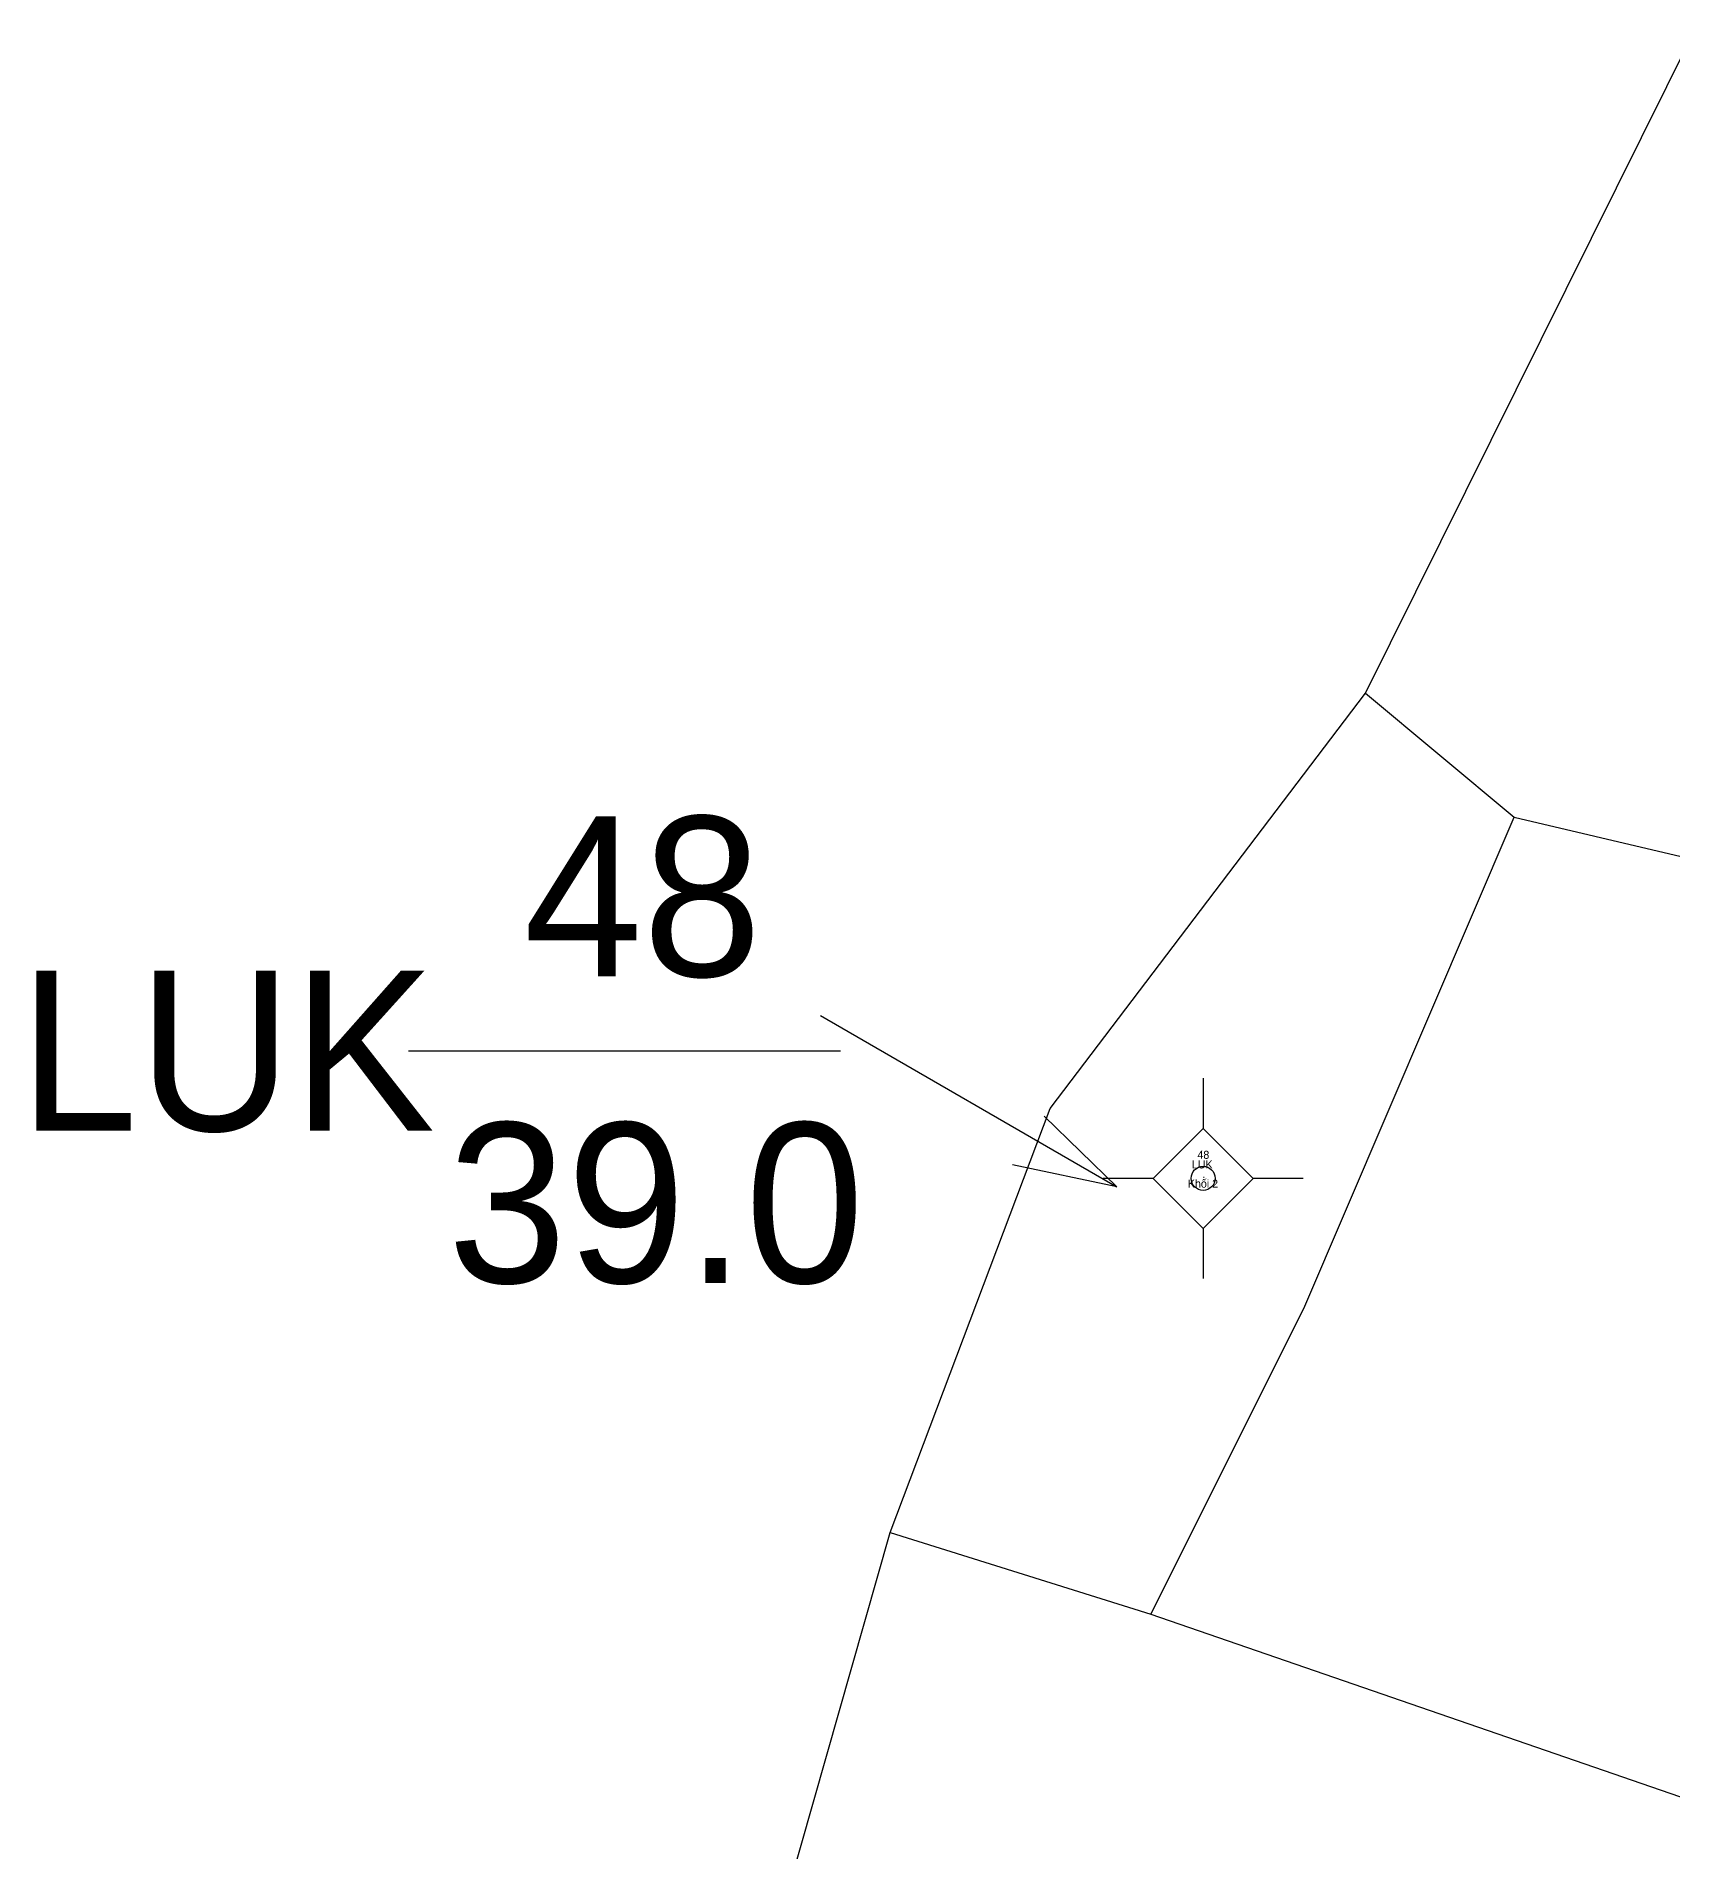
# Model space of a CAD drawing. Extents: x 550890 to 551618, y 1839259 to 1840146.
# Drawn here: x 551354.83 to 551375.28, y 1839830.76 to 1839853.45 of the extents above; entities that cross this region are included whole.
import ezdxf

# ---------------------------------------------------------------- set-up
doc = ezdxf.new("R2010")
doc.units = 0
for name, color, linetype in [('Level 10', 7, 'Continuous'), ('Level 11', 7, 'Continuous'), ('Level 13', 7, 'Continuous'), ('Level 14', 7, 'Continuous'), ('Level 15', 7, 'Continuous'), ('Level 2', 7, 'Continuous'), ('Level 4', 7, 'Continuous')]:
    doc.layers.add(name, color=color, linetype=linetype)

# ---------------------------------------------------------------- blocks, each defined once
blk = doc.blocks.new('A$C43B')
at = {"layer": 'Level 14'}
blk.add_line((3.93, 1.69), (2.68, 1.49), dxfattribs=at)
blk.add_lwpolyline([(0, 0), (3.93, 1.69), (2.93, 0.81)], dxfattribs=at)
blk = doc.blocks.new('A$C522')
at = {"layer": 'Level 14', "rotation": 27.754325478161473}
blk.add_blockref('A$C43B', (0, 0), dxfattribs=at)

msp = doc.modelspace()

# ---------------------------------------------------------------- linework, layer by layer
at = {"layer": 'Level 10'}
for p, q in [((551371.44, 1839845.24), (551375.52, 1839853.45)), ((551371.44, 1839845.24), (551373.3, 1839843.69)), ((551361.81, 1839821.8), (551365.5, 1839834.75)), ((551365.5, 1839834.75), (551368.76, 1839833.73))]:
    msp.add_line(p, q, dxfattribs=at)
for points in [[(551365.5, 1839834.75), (551367.5, 1839840.05), (551371.44, 1839845.24)], [(551368.76, 1839833.73), (551370.67, 1839837.55), (551373.3, 1839843.69)], [(551373.3, 1839843.69), (551379.49, 1839842.23), (551389.97, 1839839.21)], [(551368.76, 1839833.73), (551377.66, 1839830.66), (551380.04, 1839829.86), (551385.62, 1839828.65)]]:
    msp.add_lwpolyline(points, dxfattribs=at)
at = {"layer": 'Level 11'}
for p, q in [((551369.413, 1839840.426), (551369.413, 1839839.801)), ((551369.413, 1839839.801), (551368.788, 1839839.176)), ((551370.038, 1839839.176), (551369.413, 1839839.801)), ((551368.788, 1839839.176), (551368.163, 1839839.176)), ((551368.788, 1839839.176), (551369.413, 1839838.551)), ((551369.413, 1839838.551), (551370.038, 1839839.176)), ((551370.663, 1839839.176), (551370.038, 1839839.176)), ((551369.413, 1839838.551), (551369.413, 1839837.926))]:
    msp.add_line(p, q, dxfattribs=at)
msp.add_circle((551369.412, 1839839.176), 0.15, dxfattribs=at)
at = {"layer": 'Level 13'}
for p, q in [((551359.48, 1839840.77), (551364.88, 1839840.77)), ((551369.41, 1839839.52), (551369.41, 1839839.52))]:
    msp.add_line(p, q, dxfattribs=at)

# ---------------------------------------------------------------- block references
at = {"layer": 'Level 13', "rotation": -81.06010368883393}
msp.add_blockref('A$C522', (551364.63, 1839841.21), dxfattribs=at)

# ---------------------------------------------------------------- texts
at = {"layer": 'Level 13'}
msp.add_text('48', height=2, dxfattribs=at).set_placement((551360.92, 1839841.7))
at = {"layer": 'Level 15'}
for s, p in [('48', (551369.34, 1839839.42)), ('LUK', (551369.27, 1839839.3)), ('Khối 2', (551369.22, 1839839.06)), ('.', (551369.4, 1839839.18))]:
    msp.add_text(s, height=0.1, dxfattribs=at).set_placement(p)
at = {"layer": 'Level 2'}
msp.add_text('LUK', height=2, dxfattribs=at).set_placement((551354.61, 1839839.77))
at = {"layer": 'Level 4'}
msp.add_text('39.0', height=2, dxfattribs=at).set_placement((551359.97, 1839837.87))

doc.saveas('drawing.dxf')
